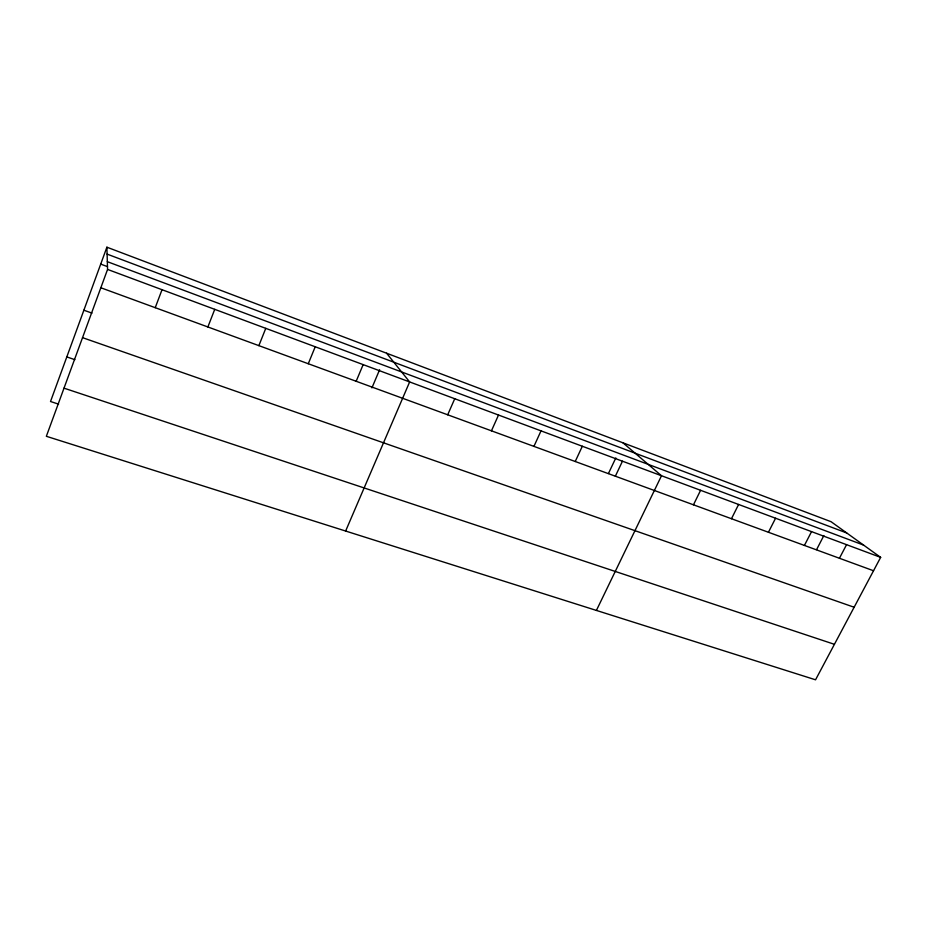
<?xml version="1.0" encoding="UTF-8"?>
<svg xmlns="http://www.w3.org/2000/svg" width="927" height="927" viewBox="0 0 927 927"><rect width="100%" height="100%" fill="white"/><g stroke="black" fill="none" stroke-linecap="round" stroke-linejoin="round"><path stroke-width="1.39" d="M106.895 247.196L107.567 269.421L46.35 436.293L815.551 679.804L880.65 557.37L831.067 521.704L106.895 247.196L50.521 401.507L58.563 404.137M155.238 307.683L162.028 289.711M207.88 326.964L214.74 309.34M258.865 345.644L265.771 328.343M308.274 363.732L315.226 346.768M356.165 381.275L363.152 364.624M371.924 387.88L379.606 369.734M345.632 531.044L409.641 381.936L386.582 353.21M447.695 414.786L454.74 398.737M491.449 430.812L498.517 415.041M533.94 446.374L541.02 430.87M575.227 461.495L582.33 446.258M608.436 473.535L615.818 457.938M615.354 476.188L622.469 461.206M596.409 610.429L661.496 475.748L622.967 442.816M693.466 504.798L700.592 490.302M731.473 518.714L738.599 504.462M768.437 532.26L775.575 518.239M804.416 545.435L811.542 531.635M816.583 549.618L823.86 535.586M839.433 558.263L846.56 544.67M64.009 388.158L834.416 644.311M66.814 356.918L74.878 359.676M82.538 337.66L854.138 607.243M83.87 310.209L91.97 313.106M100.846 287.764L873.535 570.754M107.567 269.421L880.65 557.37M107.335 261.669L863.558 545.076M100.719 264.114L107.474 266.64M107.103 254.114L846.722 532.967"/></g></svg>
